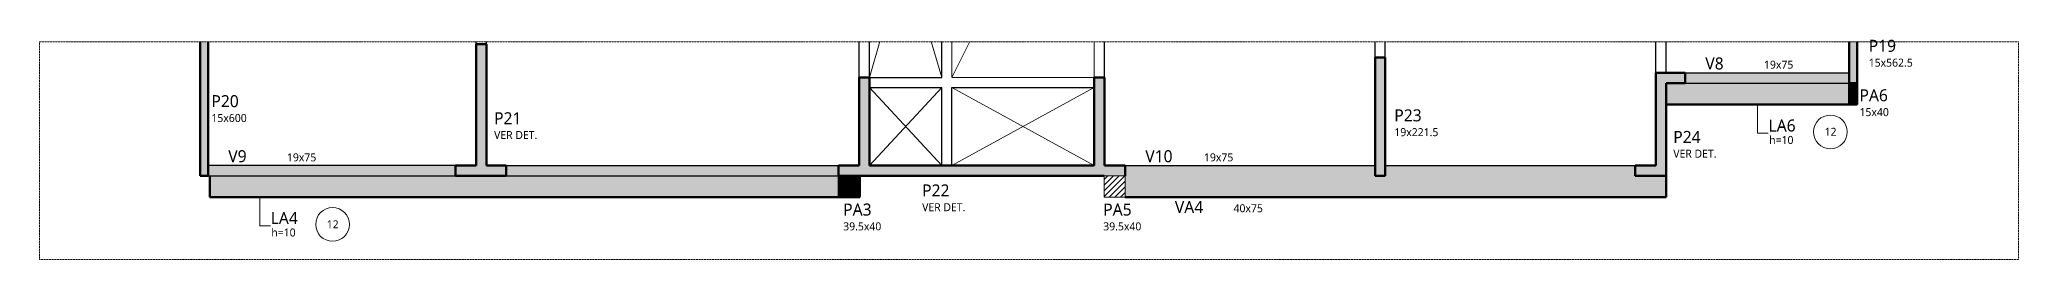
# Model space of a CAD drawing. Header units: centimetres. Extents: x -1981 to 73905, y -3196 to 88043.
# Drawn here: x 28348 to 32058, y -1072 to -661 of the extents above; entities that cross this region are included whole.
import ezdxf

# ---------------------------------------------------------------- set-up
doc = ezdxf.new("R2010")
doc.units = ezdxf.units.CM
doc.linetypes.add('Hidden', pattern=[0.714375, 0.47625, -0.238125])
doc.linetypes.add('Projeção', pattern=[0.396875, 0.238125, -0.15875])
doc.layers.add('A-DETL', color=7, linetype='Continuous', lineweight=18, true_color=0x00a600)
for name, color, linetype, lineweight in [('A-DETL-GENF', 7, 'Continuous', 18), ('A-FLOR', 7, 'Continuous', 25), ('A-FLOR-IDEN', 7, 'Continuous', 9), ('S-BEAM', 7, 'Continuous', 25), ('S-BEAM-IDEN', 7, 'Continuous', 9), ('S-COLS', 7, 'Continuous', 25), ('S-COLS-IDEN', 7, 'Continuous', 9), ('S-STRS-MBND', 7, 'Projeção', 18)]:
    doc.layers.add(name, color=color, linetype=linetype, lineweight=lineweight)
doc.styles.add('Gadugi', font='gadugi.ttf', dxfattribs={"height": 15})
doc.styles.add('Gadugi_2', font='gadugi.ttf', dxfattribs={"height": 0.2})
doc.styles.add('Gadugi_3', font='gadugi.ttf', dxfattribs={"height": 22.5})

# ---------------------------------------------------------------- blocks, each defined once
blk = doc.blocks.new('PED_TAG_PILAR_R04 - PILAR VER DET_-2523782-DM G 004 - DETALHE SUL PAV 16')
at = {"layer": 'S-COLS-IDEN', "insert": (0.115, -0.633), "char_height": 0.2, "width": 1.37089, "attachment_point": 1, "style": 'Gadugi_2'}
blk.add_mtext('VER DET.', dxfattribs=at)
blk = doc.blocks.new('PED_TAG_LAJE_R03 - TÍTULO_ESPESSURA_REBAIXO _LADO_-2582900-DM G 004 - DETALHE SUL PAV 16')
at = {"layer": 'A-FLOR-IDEN'}
blk.add_circle((1.073, 0), 0.421, dxfattribs=at)

msp = doc.modelspace()

# ---------------------------------------------------------------- hatches: boundary and pattern name
at = {"layer": 'A-DETL-GENF', "true_color": 0x808080}
h = msp.add_hatch(dxfattribs=at)
h.set_pattern_fill('FP_3', color=8, style=0, pattern_type=2)
h.set_pattern_definition([(45, (30407.236, 0), (-5.3033, 5.3033), [])])
h.paths.add_polyline_path([(30382.88, -955.95), (30382.88, -915.95), (30343.38, -915.95), (30343.38, -955.95)], flags=0)
at = {"layer": 'A-FLOR', "true_color": 0xffffcc}
for points in [[(31432.63, -782.38), (31740.38, -782.38), (31740.38, -742.38), (31396.88, -742.38), (31396.88, -782.38)], [(28666.88, -955.95), (29845.87, -955.95), (29845.87, -915.95), (28666.88, -915.95)]]:
    msp.add_hatch(color=7, dxfattribs=at).paths.add_polyline_path(points, flags=0)
at = {"layer": 'S-BEAM', "true_color": 0xffffcc}
for points in [[(31740.38, -742.38), (31740.38, -723.38), (31432.63, -723.38), (31432.63, -742.38)], [(29127.62, -915.95), (29127.62, -896.95), (28663.38, -896.95), (28663.38, -915.95)], [(29845.64, -915.95), (29845.64, -896.95), (29222.62, -896.95), (29222.62, -915.95)], [(30382.88, -915.95), (30851.38, -915.95), (30851.38, -896.95), (30382.63, -896.95), (30382.63, -915.95)], [(31396.88, -955.95), (31396.88, -915.95), (30382.88, -915.95), (30382.88, -955.95), (31130.15, -955.95)], [(31339.13, -915.95), (31339.13, -896.95), (30870.38, -896.95), (30870.38, -915.95), (31130.15, -915.95)]]:
    msp.add_hatch(color=7, dxfattribs=at).paths.add_polyline_path(points, flags=0)
at = {"layer": 'S-COLS', "true_color": 0x808080}
for points in [[(28663.38, -915.95), (28663.38, -664.91), (28648.38, -664.91), (28648.38, -915.95)], [(31755.38, -742.38), (31755.38, -664.91), (31740.38, -664.91), (31740.38, -742.38)], [(29127.62, -915.95), (29222.62, -915.95), (29222.62, -896.95), (29185.37, -896.95), (29185.37, -669.38), (29166.37, -669.38), (29166.37, -896.95), (29127.62, -896.95)], [(30870.38, -915.95), (30870.38, -694.48), (30851.38, -694.48), (30851.38, -915.95)], [(30343.38, -915.95), (30382.63, -915.95), (30382.63, -896.95), (30343.89, -896.95), (30343.89, -731.83), (30324.89, -731.83), (30324.89, -896.95), (29903.37, -896.95), (29903.37, -731.83), (29884.37, -731.83), (29884.37, -896.95), (29845.64, -896.95), (29845.64, -915.95), (30202.15, -915.95)], [(31396.88, -915.95), (31396.88, -742.38), (31432.63, -742.38), (31432.63, -723.38), (31377.88, -723.38), (31377.88, -896.95), (31339.13, -896.95), (31339.13, -915.95)], [(31755.38, -782.38), (31755.38, -742.38), (31740.38, -742.38), (31740.38, -782.38)], [(29885.37, -955.95), (29885.37, -915.95), (29845.87, -915.95), (29845.87, -955.95)]]:
    msp.add_hatch(color=8, dxfattribs=at).paths.add_polyline_path(points, flags=0)

# ---------------------------------------------------------------- linework, layer by layer
at = {"layer": 'A-DETL', "color": 7, "linetype": 'Hidden'}
for p, q in [((28347.59, -665.44), (28347.59, -1072.44)), ((32057.59, -665.44), (28347.59, -665.44)), ((32057.59, -1072.44), (32057.59, -665.44)), ((28347.59, -1072.44), (32057.59, -1072.44))]:
    msp.add_line(p, q, dxfattribs=at)
at = {"layer": 'A-DETL', "color": 7}
for p, q in [((29922.84, -664.91), (29903.37, -731.83)), ((30038.9, -731.83), (30019.43, -664.91)), ((30057.9, -731.83), (30091.55, -664.91)), ((30038.9, -750.83), (29903.37, -896.95)), ((29903.37, -750.83), (30038.9, -896.95)), ((30057.9, -750.83), (30324.89, -896.95)), ((30324.89, -750.83), (30057.9, -896.95)), ((31568.63, -782.38), (31568.63, -836.38)), ((31568.63, -836.38), (31588.63, -836.38)), ((30382.88, -915.95), (30343.38, -915.95)), ((30343.38, -915.95), (30343.38, -955.95)), ((30382.88, -955.95), (30382.88, -915.95)), ((28760.41, -955.56), (28760.41, -1009.56)), ((30343.38, -955.95), (30382.88, -955.95)), ((28760.41, -1009.56), (28780.41, -1009.56))]:
    msp.add_line(p, q, dxfattribs=at)
at = {"layer": 'A-FLOR', "color": 190, "lineweight": 70, "true_color": 0x8000ff}
for p, q in [((31740.38, -742.38), (31740.38, -782.38)), ((31740.38, -782.38), (31396.88, -782.38)), ((28666.88, -955.95), (28666.88, -915.95)), ((29845.87, -955.95), (28666.88, -955.95))]:
    msp.add_line(p, q, dxfattribs=at)
at = {"layer": 'S-BEAM'}
for p, q in [((29166.37, -669.38), (29166.37, -664.91)), ((29185.37, -669.38), (29185.37, -664.91)), ((29884.37, -731.83), (29884.37, -664.91)), ((29903.37, -731.83), (29903.37, -664.91)), ((30038.9, -731.83), (30038.9, -664.91)), ((30343.89, -731.83), (30343.89, -664.91)), ((30851.38, -694.48), (30851.38, -664.91)), ((30870.38, -694.48), (30870.38, -664.91)), ((31377.88, -723.38), (31377.88, -664.91)), ((31396.88, -723.38), (31396.88, -664.91)), ((29903.37, -731.83), (30038.9, -731.83)), ((31432.63, -723.38), (31740.38, -723.38)), ((29903.37, -750.83), (30038.9, -750.83)), ((30038.9, -896.95), (30038.9, -750.83)), ((30057.9, -896.95), (30057.9, -750.83)), ((30057.9, -750.83), (30324.89, -750.83)), ((31432.63, -742.38), (31740.38, -742.38)), ((29127.62, -896.95), (28663.38, -896.95)), ((28663.38, -915.95), (29127.62, -915.95)), ((29222.62, -896.95), (29845.64, -896.95)), ((29222.62, -915.95), (29845.64, -915.95)), ((30382.63, -896.95), (30851.38, -896.95)), ((30870.38, -896.95), (31339.13, -896.95))]:
    msp.add_line(p, q, dxfattribs=at)
at = {"layer": 'S-BEAM', "color": 190, "lineweight": 70, "true_color": 0x8000ff}
for p, q in [((31396.88, -955.95), (31396.88, -915.95)), ((30382.88, -955.95), (31396.88, -955.95))]:
    msp.add_line(p, q, dxfattribs=at)
at = {"layer": 'S-COLS', "lineweight": 50}
for p, q in [((28648.38, -915.95), (28648.38, -664.91)), ((28663.38, -664.91), (28663.38, -915.95)), ((31740.38, -742.38), (31740.38, -664.91)), ((31755.38, -664.91), (31755.38, -742.38)), ((29166.37, -896.95), (29166.37, -669.38)), ((29166.37, -669.38), (29185.37, -669.38)), ((29185.37, -669.38), (29185.37, -896.95)), ((30851.38, -915.95), (30851.38, -694.48)), ((30851.38, -694.48), (30870.38, -694.48)), ((30870.38, -694.48), (30870.38, -915.95)), ((29884.37, -896.95), (29884.37, -731.83)), ((29884.37, -731.83), (29903.37, -731.83)), ((29903.37, -731.83), (29903.37, -896.95)), ((30324.89, -896.95), (30324.89, -731.83)), ((30324.89, -731.83), (30343.89, -731.83)), ((30343.89, -731.83), (30343.89, -896.95)), ((31377.88, -896.95), (31377.88, -723.38)), ((31377.88, -723.38), (31432.63, -723.38)), ((31432.63, -723.38), (31432.63, -742.38)), ((31432.63, -742.38), (31396.88, -742.38)), ((31396.88, -742.38), (31396.88, -915.95)), ((31755.38, -742.38), (31740.38, -742.38)), ((28663.38, -915.95), (28648.38, -915.95)), ((29127.62, -915.95), (29127.62, -896.95)), ((29127.62, -896.95), (29166.37, -896.95)), ((29222.62, -915.95), (29127.62, -915.95)), ((29185.37, -896.95), (29222.62, -896.95)), ((29222.62, -896.95), (29222.62, -915.95)), ((29845.64, -915.95), (29845.64, -896.95)), ((29845.64, -896.95), (29884.37, -896.95)), ((30343.38, -915.95), (29845.64, -915.95)), ((29903.37, -896.95), (30324.89, -896.95)), ((30343.89, -896.95), (30382.63, -896.95)), ((30382.63, -896.95), (30382.63, -915.95)), ((30870.38, -915.95), (30851.38, -915.95)), ((31339.13, -915.95), (31339.13, -896.95)), ((31339.13, -896.95), (31377.88, -896.95)), ((31396.88, -915.95), (31339.13, -915.95))]:
    msp.add_line(p, q, dxfattribs=at)
at = {"layer": 'S-COLS', "color": 190, "lineweight": 70, "true_color": 0x8000ff}
for p, q in [((31740.38, -782.38), (31740.38, -742.38)), ((31740.38, -742.38), (31755.38, -742.38)), ((31755.38, -742.38), (31755.38, -782.38)), ((31755.38, -782.38), (31740.38, -782.38)), ((29845.87, -955.95), (29845.87, -915.95)), ((29845.87, -915.95), (29885.37, -915.95)), ((29885.37, -915.95), (29885.37, -955.95)), ((29885.37, -955.95), (29845.87, -955.95))]:
    msp.add_line(p, q, dxfattribs=at)
at = {"layer": 'S-STRS-MBND'}
for p, q in [((30057.9, -664.91), (30057.9, -731.83)), ((30324.89, -731.83), (30324.89, -664.91)), ((30057.9, -731.83), (30324.89, -731.83))]:
    msp.add_line(p, q, dxfattribs=at)

# ---------------------------------------------------------------- block references
at = {"layer": 'A-FLOR-IDEN', "xscale": 74.99999999999996, "yscale": 74.99999999999996, "zscale": 74.99999999999996}
for p in [(31624.63, -833.84), (28816.41, -1007.02)]:
    msp.add_blockref('PED_TAG_LAJE_R03 - TÍTULO_ESPESSURA_REBAIXO _LADO_-2582900-DM G 004 - DETALHE SUL PAV 16', p, dxfattribs=at)
at = {"layer": 'S-COLS-IDEN', "xscale": 74.99999999999996, "yscale": 74.99999999999996, "zscale": 74.99999999999996}
for p in [(29191.12, -784.67), (31401.88, -819.66), (29993.61, -919.79)]:
    msp.add_blockref('PED_TAG_PILAR_R04 - PILAR VER DET_-2523782-DM G 004 - DETALHE SUL PAV 16', p, dxfattribs=at)

# ---------------------------------------------------------------- texts
at = {"layer": 'A-FLOR-IDEN', "attachment_point": 1}
for s, insert, char_height, width, style in [('LA6', (31589.07, -810.69), 22.5, 63.7342, 'Gadugi_3'), ('h=10', (31590.24, -841.41), 15, 59.5253, 'Gadugi'), ('12', (31694.17, -826.19), 15, 27.6582, 'Gadugi'), ('LA4', (28780.85, -983.87), 22.5, 63.7342, 'Gadugi_3'), ('12', (28885.95, -999.37), 15, 27.6582, 'Gadugi'), ('h=10', (28782.02, -1014.59), 15, 59.5253, 'Gadugi')]:
    msp.add_mtext(s, dxfattribs=dict(at, insert=insert, char_height=char_height, width=width, style=style))
at = {"layer": 'S-BEAM-IDEN', "attachment_point": 1}
for s, insert, char_height, width, style in [('V8', (31470.63, -694.47), 22.5, 45.0949, 'Gadugi_3'), ('19x75', (31580.57, -700.38), 15, 67.3417, 'Gadugi'), ('V9', (28701.37, -868.04), 22.5, 45.0949, 'Gadugi_3'), ('19x75', (28811.32, -873.94), 15, 67.3417, 'Gadugi'), ('V10', (30420.63, -868.04), 22.5, 66.1392, 'Gadugi_3'), ('19x75', (30530.58, -873.94), 15, 67.3417, 'Gadugi'), ('VA4', (30476.1, -963.33), 22.5, 69.7468, 'Gadugi_3'), ('40x75', (30586.05, -969.23), 15, 67.3417, 'Gadugi')]:
    msp.add_mtext(s, dxfattribs=dict(at, insert=insert, char_height=char_height, width=width, style=style))
at = {"layer": 'S-COLS-IDEN', "attachment_point": 1}
for s, insert, char_height, width, style in [('P19', (31776.9, -661.43), 22.5, 63.7342, 'Gadugi_3'), ('15x562.5', (31776.9, -696.66), 15, 100.4114, 'Gadugi'), ('P20', (28669.74, -765.02), 22.5, 63.7342, 'Gadugi_3'), ('PA6', (31759.64, -754.06), 22.5, 67.3417, 'Gadugi_3'), ('15x600', (28669.74, -800.26), 15, 81.1709, 'Gadugi'), ('P21', (29199.74, -797.02), 22.5, 63.7342, 'Gadugi_3'), ('P23', (30887.5, -791.57), 22.5, 63.7342, 'Gadugi_3'), ('15x40', (31759.64, -789.29), 15, 67.3417, 'Gadugi'), ('19x221.5', (30887.5, -826.81), 15, 100.4114, 'Gadugi'), ('P24', (31410.5, -832.02), 22.5, 63.7342, 'Gadugi_3'), ('P22', (30002.22, -932.15), 22.5, 63.7342, 'Gadugi_3'), ('PA3', (29854.24, -967.93), 22.5, 67.3417, 'Gadugi_3'), ('PA5', (30341.75, -967.93), 22.5, 67.3417, 'Gadugi_3'), ('39.5x40', (29854.24, -1003.16), 15, 86.5822, 'Gadugi'), ('39.5x40', (30341.75, -1003.16), 15, 86.5822, 'Gadugi')]:
    msp.add_mtext(s, dxfattribs=dict(at, insert=insert, char_height=char_height, width=width, style=style))

doc.saveas('drawing.dxf')
